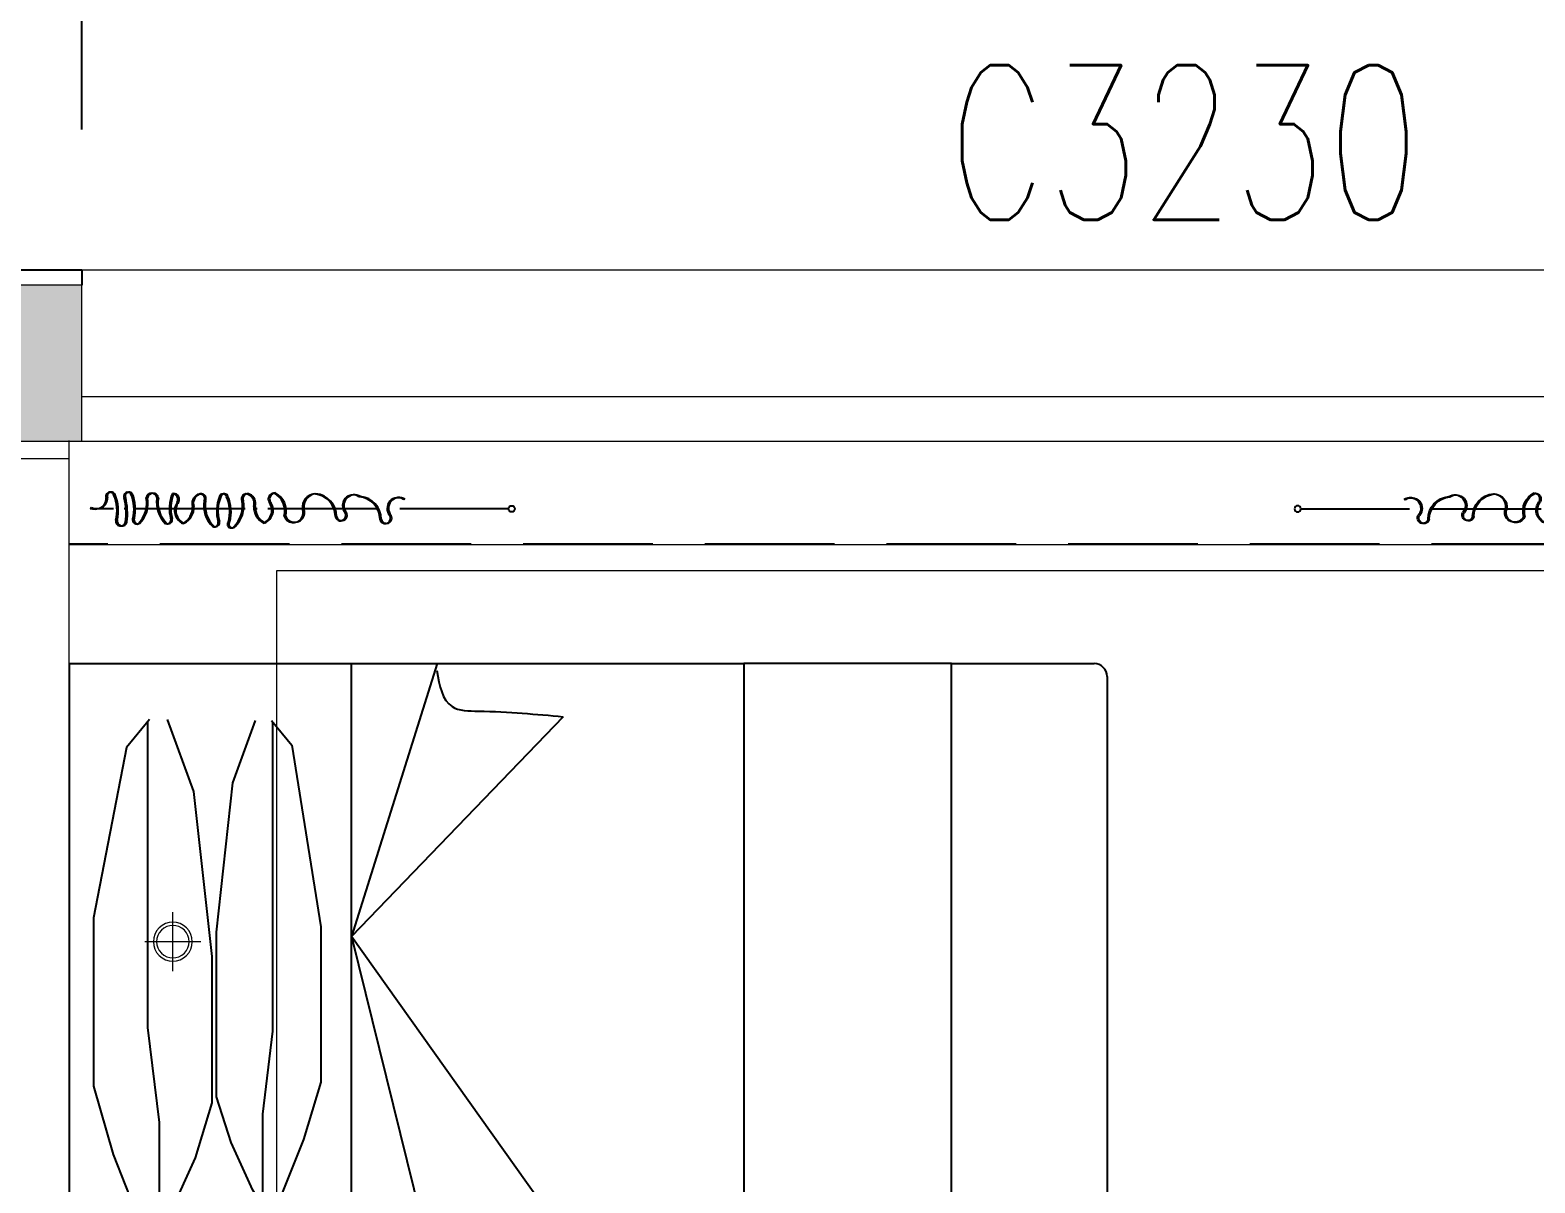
# Model space of a CAD drawing. Header units: millimetres. Extents: x 164760 to 3716174, y -1766400 to 11969.
# Drawn here: x 3566817 to 3569716, y -1699329 to -1697109 of the extents above; entities that cross this region are included whole.
import ezdxf

# ---------------------------------------------------------------- set-up
doc = ezdxf.new("R2010")
doc.units = ezdxf.units.MM
doc.header["$LTSCALE"] = 1000
doc.linetypes.add('DASH', pattern=[0.35, 0.25, -0.1])
doc.linetypes.add('DOTE', pattern=[2.42, 2, -0.2, 0.02, -0.2])
doc.layers.get('0').update_dxf_attribs({"color": 253, "linetype": 'CONTINUOUS'})
doc.layers.get('Defpoints').update_dxf_attribs({"color": 250, "linetype": 'CONTINUOUS', "lineweight": 0})
for name, color, linetype, lineweight in [('cr-外框线2', 253, 'CONTINUOUS', 13), ('PUB_HATCH', 253, 'CONTINUOUS', 0), ('RC-LIGHT【天花灯具】', 253, 'CONTINUOUS', 0), ('RC-Modelling【天花造型】', 253, 'CONTINUOUS', 0), ('WALL', 253, 'CONTINUOUS', 0), ('Wall【墙体】', 253, 'CONTINUOUS', 0), ('Wall【新建墙】', 253, 'CONTINUOUS', 0), ('WINDOW', 253, 'CONTINUOUS', 0), ('Xline【辅助线】', 253, 'CONTINUOUS', 0)]:
    doc.layers.add(name, color=color, linetype=linetype, lineweight=lineweight)
for name, color, linetype in [('P-活动家具', 253, 'CONTINUOUS'), ('PUB_DIM', 253, 'CONTINUOUS'), ('SURFACE', 253, 'CONTINUOUS'), ('TITLE【图框】', 253, 'CONTINUOUS'), ('WINDOW_TEXT', 253, 'CONTINUOUS'), ('平面家具', 253, 'CONTINUOUS')]:
    doc.layers.add(name, color=color, linetype=linetype)
doc.styles.add('_TCH_DIM_T3', font='SIMPLEX', dxfattribs={"width": 0.705882, "bigfont": 'GBCBIG'})
doc.styles.add('_TCH_WINDOW', font='SIMPLEX', dxfattribs={"bigfont": 'GBCBIG'})
doc.dimstyles.new('_TCH_ARCH&&100', dxfattribs={"dimtxt": 212.5, "dimasz": 100, "dimexe": 250, "dimexo": 300, "dimgap": 100, "dimtad": 1, "dimdec": 0, "dimzin": 0, "dimdsep": 46, "dimtxsty": '_TCH_DIM_T3', "dimblk": 'ARCHTICK', "dimcen": 0.09, "dimclrt": 7, "dimazin": 2, "dimtfac": 1, "dimtdec": 0, "dimtix": 1, "dimtmove": 2, "dimatfit": 3, "dimtolj": 1, "dimtzin": 0, "dimarcsym": 0})

# ---------------------------------------------------------------- blocks, each defined once
blk = doc.blocks.new('_ArchTick')
at = {"color": 2, "linetype": 'ByBlock', "const_width": 0.4}
blk.add_lwpolyline([(-0.5, -0.5), (0.5, 0.5)], dxfattribs=at)
blk = doc.blocks.new('*D429')
at = {"layer": 'Defpoints', "color": 0, "transparency": 16777216}
for p in [(3566916.8, -1696515.6), (3566716.8, -1697600.6), (3566916.8, -1697600.6)]:
    blk.add_point(p, dxfattribs=at)
at = {"layer": 'PUB_DIM', "color": 0, "lineweight": -2, "transparency": 16777216}
for p, q in [((3566716.8, -1697300.6), (3566716.8, -1696265.6)), ((3566916.8, -1697300.6), (3566916.8, -1696265.6)), ((3566716.8, -1696515.6), (3566916.8, -1696515.6))]:
    blk.add_line(p, q, dxfattribs=at)
at = {"layer": 'PUB_DIM', "color": 0, "lineweight": -2, "transparency": 16777216, "xscale": 100, "yscale": 100, "zscale": 100, "rotation": 180}
blk.add_blockref('_ArchTick', (3566716.8, -1696515.6), dxfattribs=at)
at = {"layer": 'PUB_DIM', "color": 0, "lineweight": -2, "transparency": 16777216, "xscale": 100, "yscale": 100, "zscale": 100}
blk.add_blockref('_ArchTick', (3566916.8, -1696515.6), dxfattribs=at)
at = {"layer": 'PUB_DIM', "color": 7, "transparency": 16777216, "insert": (3566816.8, -1696790.6), "char_height": 212.5, "attachment_point": 5, "style": '_TCH_DIM_T3'}
blk.add_mtext('\\A1;200', dxfattribs=at)
blk = doc.blocks.new('*D430')
at = {"layer": 'Defpoints', "color": 0, "transparency": 16777216}
for p in [(3570116.8, -1696515.6), (3566916.8, -1697600.6), (3570116.8, -1697600.6)]:
    blk.add_point(p, dxfattribs=at)
at = {"layer": 'PUB_DIM', "color": 0, "lineweight": -2, "transparency": 16777216}
for p, q in [((3566916.8, -1697300.6), (3566916.8, -1696265.6)), ((3570116.8, -1697300.6), (3570116.8, -1696265.6)), ((3566916.8, -1696515.6), (3570116.8, -1696515.6))]:
    blk.add_line(p, q, dxfattribs=at)
at = {"layer": 'PUB_DIM', "color": 0, "lineweight": -2, "transparency": 16777216, "xscale": 100, "yscale": 100, "zscale": 100, "rotation": 180}
blk.add_blockref('_ArchTick', (3566916.8, -1696515.6), dxfattribs=at)
at = {"layer": 'PUB_DIM', "color": 0, "lineweight": -2, "transparency": 16777216, "xscale": 100, "yscale": 100, "zscale": 100}
blk.add_blockref('_ArchTick', (3570116.8, -1696515.6), dxfattribs=at)
at = {"layer": 'PUB_DIM', "color": 7, "transparency": 16777216, "insert": (3568516.8, -1696309.3), "char_height": 212.5, "attachment_point": 5, "style": '_TCH_DIM_T3'}
blk.add_mtext('\\A1;3200', dxfattribs=at)
blk = doc.blocks.new('$WINLIB2D$00000004')
for p, q in [((-0.5, 0.5), (0.5, 0.5)), ((-0.5, 0.5), (-0.5, -0.5)), ((-0.5, 0.24058), (0.5, 0.24058)), ((-0.5, -0.5), (0.5, -0.5))]:
    blk.add_line(p, q)
blk = doc.blocks.new('海龙_041013431')
at = {"layer": 'P-活动家具', "color": 8}
for p, q in [((455.7, -74.4), (289.2, 600)), ((47.8, 499), (455.7, -74.4)), ((826, 491.4), (803.8, 456.5)), ((867.3, 466), (826, 491.4)), ((826, 491.4), (826, 283.9)), ((915, 345.5), (867.3, 466)), ((590.4, 422.6), (626.6, 444.9)), ((626.6, 444.9), (646.1, 414.3)), ((626.6, 444.9), (626.6, 267.8)), ((803.8, 456.5), (756.2, 351.8)), ((548.6, 316.9), (590.4, 422.6)), ((646.1, 414.3), (687.9, 322.4)), ((756.2, 351.8), (724.4, 245.8)), ((687.9, 322.4), (715.8, 234.4)), ((953.1, 214.1), (915, 345.5)), ((515.2, 206.5), (548.6, 316.9)), ((626.6, 267.8), (607.1, 108.1)), ((826, 283.9), (848.3, 101)), ((715.8, 234.4), (715.8, -82.4)), ((724.4, 245.8), (724.4, -35.9)), ((515.2, -92.7), (515.2, 206.5)), ((953.1, -110.2), (953.1, 214.1)), ((607.1, 108.1), (607.1, -487.1)), ((848.3, 101), (848.3, -488.8)), ((724.4, -35.9), (759.4, -353.8)), ((47.8, -497.7), (455.7, -74.4)), ((290.8, -600), (455.7, -74.4)), ((715.8, -82.4), (684.4, -370.6)), ((570.9, -443.1), (515.2, -92.7)), ((889.6, -438.7), (953.1, -110.2)), ((684.4, -370.6), (640.6, -490.4)), ((759.4, -353.8), (810.2, -492.6)), ((609.9, -490.4), (570.9, -443.1)), ((845.1, -492.6), (889.6, -438.7))]:
    blk.add_line(p, q, dxfattribs=at)
at = {"layer": 'P-活动家具'}
blk.add_line((1000, -600), (1000, 600), dxfattribs=at)
at = {"layer": 'P-活动家具', "color": 8}
blk.add_lwpolyline([(-300, -600), (-300, 600), (-700, 600), (-700, -600)], close=True, dxfattribs=at)
for points, knots in [([(291.5, 587.7), (284.6, 560.3), (263.8, 477.8), (136.2, 521), (68, 504), (47.8, 499)], [0, 0, 0, 0, 75.29107, 226.745569, 290.81809, 290.81809, 290.81809, 290.81809]), ([(291.5, -586.4), (286.2, -557.6), (277.4, -509), (168.4, -508.8), (99.8, -502.5), (47.8, -497.7)], [0, 0, 0, 0, 75.29107, 127.212251, 290.722633, 290.722633, 290.722633, 290.722633])]:
    blk.add_open_spline(points, degree=3, knots=knots, dxfattribs=at)
at = {"layer": '平面家具', "color": 43, "linetype": 'ByBlock'}
for p, q in [((-975, 600), (-700, 600)), ((-300, 600), (1000, 600)), ((455.7, 600), (455.7, -600)), ((-1000, -575), (-1000, 575)), ((-700, -600), (-975, -600)), ((1000, -600), (-300, -600))]:
    blk.add_line(p, q, dxfattribs=at)
for centre, start, end in [((-975, 575), 90, 180), ((-975, -575), 180, 270)]:
    blk.add_arc(centre, 25, start, end, dxfattribs=at)
blk = doc.blocks.new('*U32')
at = {"color": 251, "linetype": 'DOTE', "ltscale": 0.104867}
blk.add_line((806.1, 0, 0), (0, 0), dxfattribs=at)
at = {"color": 251}
blk.add_circle((812.1, 0, 0), 6, dxfattribs=at)
for centre, radius, start, end in [((38.2, 24), 7.86, 17.5992, 204.3942), ((40.7, 24.5), 7.86, 17.573, 204.3681), ((72.5, 24.3), 7.61, 37.4673, 202.7091), ((74.9, 24.7), 7.61, 37.4411, 202.6829), ((13, 0), 74, 345.1419, 23.297), ((118.5, 19.5), 10.5, 8.0945, 171.6931), ((120.9, 19.9), 10.5, 8.0684, 171.667), ((226.7, 1.1), 74, 157.5765, 195.7317), ((229.2, 1.4), 74, 157.5504, 195.7056), ((157.4, 17.7), 11.7, 333.1364, 85.5313), ((159.9, 18.1), 11.7, 333.1103, 85.5052), ((303.3, 19.7), 9.3, 61.2538, 206.1756), ((354.9, 18.7), 11.7, 95.3684, 207.7632), ((357.4, 19), 11.7, 95.3423, 207.7371), ((336.4, -4.4), 38.9, 345.1181, 63.4135), ((338.9, -4.1), 38.9, 345.092, 63.3874), ((10.2, 20.5), 20.9, 240.8721, 0.9421), ((12.6, 20.9), 20.9, 240.8459, 0.916), ((-22.3, -2.9), 74, 345.168, 23.3232), ((-19.8, -2.4), 74, 345.1419, 23.297), ((-56.9, -9.9), 126.2, 352.7386, 14.3241), ((-54.4, -9.4), 126.2, 352.7125, 14.298), ((10.5, -0.4), 74, 345.168, 23.3232), ((53.7, 10.7), 55.4, 314.4794, 10.735), ((56.1, 11.1), 55.4, 314.4533, 10.7089), ((183.4, 11.5), 55.4, 170.1647, 226.4203), ((185.9, 11.9), 55.4, 170.1386, 226.3942), ((189.3, -3.5), 26.7, 143.4394, 246.9097), ((191.7, -3.2), 26.7, 143.4133, 246.8836), ((163.3, 2), 33.9, 297.1787, 3.2579), ((165.8, 2.4), 33.9, 297.1526, 3.2318), ((216.1, 9.8), 19.8, 117.6883, 197.1983), ((218.5, 10.1), 19.8, 117.6622, 197.1722), ((211.5, 19.3), 9.3, 334.698, 119.6198), ((213.9, 19.6), 9.3, 334.6719, 119.5937), ((274.4, 5.8), 55.4, 170.1647, 226.4203), ((276.9, 6.1), 55.4, 170.1386, 226.3942), ((317.7, -4.6), 74, 157.5765, 195.7317), ((320.1, -4.3), 74, 157.5504, 195.7056), ((256, 21.6), 7.06, 13.1305, 163.4149), ((258.5, 21.9), 7.06, 13.1044, 163.3888), ((195, -6.1), 74, 345.168, 23.3232), ((197.4, -5.7), 74, 345.1419, 23.297), ((238.1, 5), 55.4, 314.4794, 10.735), ((240.5, 5.3), 55.4, 314.4533, 10.7089), ((300.8, 19.4), 9.3, 61.2799, 206.2017), ((296.4, 9.9), 19.8, 343.7014, 63.2114), ((298.8, 10.2), 19.8, 343.6753, 63.1853), ((349.2, 3), 33.9, 177.6417, 243.721), ((351.7, 3.2), 33.9, 177.6156, 243.6949), ((323.3, -3), 26.7, 293.99, 37.4603), ((325.8, -2.7), 26.7, 293.9638, 37.4341), ((394.1, -7.1), 19, 201.6068, 22.3251), ((433.7, 3.9), 24.8, 92.9506, 189.2969), ((436.2, 4.1), 24.8, 92.9245, 189.2707), ((428.4, -15.1), 44, 0.1274, 84.6999), ((430.8, -14.9), 44, 0.1013, 84.6738), ((506.9, 6.1), 20.7, 56.1371, 221.0328), ((509.3, 6.3), 20.7, 56.111, 221.0067), ((514.4, -20.5), 44, 0.1274, 84.6999), ((516.8, -20.2), 44, 0.1013, 84.6738), ((592.9, 0.8), 20.7, 56.1371, 221.0328), ((595.3, 1), 20.7, 56.111, 221.0067), ((58.9, -23.3), 9.76, 171.3487, 344.8278), ((61.4, -22.9), 9.76, 171.3226, 344.8017), ((89.6, -21.5), 7.82, 163.8441, 291.3575), ((92, -21.1), 7.82, 163.818, 291.3314), ((148, -21.2), 7.82, 249.5421, 17.0556), ((150.4, -20.9), 7.82, 249.516, 17.0295), ((239, -26.9), 7.82, 249.5421, 17.0556), ((241.4, -26.6), 7.82, 249.516, 17.0295), ((271.5, -29.9), 7.02, 135.7494, 319.4523), ((274, -29.6), 7.02, 135.7233, 319.4262), ((391.6, -7.4), 19, 201.633, 22.3512), ((482.4, -12.7), 10.3, 193.0653, 30.6308), ((484.8, -12.5), 10.3, 193.0392, 30.6047), ((568.4, -18), 10.3, 193.0653, 30.6308), ((570.8, -17.8), 10.3, 193.0392, 30.6047)]:
    blk.add_arc(centre, radius, start, end, dxfattribs=at)
blk = doc.blocks.new('单帘平面')
at = {"layer": 'TITLE【图框】'}
blk.add_blockref('*U32', (0, 0), dxfattribs=at)
blk = doc.blocks.new('海龙042720302')
at = {"layer": 'P-活动家具', "color": 8, "linetype": 'DASH'}
blk.add_line((3121.3, 6672.8), (-103.7, 6672.8), dxfattribs=at)
at = {"layer": 'Wall【墙体】', "color": 6}
blk.add_line((-103.7, 3443), (-103.7, 6872.8), dxfattribs=at)
at = {"layer": 'Wall【新建墙】', "color": 4}
blk.add_line((-103.7, 3323), (-103.7, 6872.8), dxfattribs=at)
at = {"layer": 'cr-外框线2', "rotation": 180}
blk.add_blockref('海龙_041013431', (896.3, 5843), dxfattribs=at)
at = {"layer": 'Wall【墙体】'}
blk.add_blockref('单帘平面', (-63, 6741.1), dxfattribs=at)
at = {"layer": 'Wall【墙体】', "xscale": -1}
blk.add_blockref('单帘平面', (3075.3, 6741.1), dxfattribs=at)
blk = doc.blocks.new('圆形筒灯')
at = {"color": 251, "linetype": 'DOTE', "ltscale": 43.504693}
blk.add_line((0, 90.6), (0, -90.6), dxfattribs=at)
at = {"color": 251, "linetype": 'DOTE', "ltscale": 41.297046}
blk.add_line((86, 0), (-86, 0), dxfattribs=at)
blk.add_ellipse((0, 0), major_axis=(-42.4, 42.4), ratio=1, start_param=2.355868237233172, end_param=8.639053544412757)
at = {"color": 251}
blk.add_ellipse((0, 0), major_axis=(35.4, 35.4), ratio=1, start_param=5.49871431692557, end_param=11.78189962410516, dxfattribs=at)
blk = doc.blocks.new('ZL_0603130899')
at = {"layer": 'RC-Modelling【天花造型】'}
for p, q in [((1336.2, -1051.1), (-1888.8, -1051.1)), ((-1488.8, -1101.1), (-1488.7, -4399.7)), ((1336.2, -1101.1), (-1488.8, -1101.1))]:
    blk.add_line(p, q, dxfattribs=at)
at = {"layer": 'RC-LIGHT【天花灯具】', "xscale": -0.625, "yscale": 0.625, "zscale": 0.625, "rotation": 180}
blk.add_blockref('圆形筒灯', (-1688.7, -1815.4), dxfattribs=at)

msp = doc.modelspace()

# ---------------------------------------------------------------- hatches: boundary and pattern name
at = {"layer": 'PUB_HATCH'}
msp.add_hatch(color=256, dxfattribs=at).paths.add_polyline_path([(3566716.8, -1697900.6), (3566916.8, -1697900.6), (3566916.8, -1697600.6), (3566716.8, -1697600.6)])

# ---------------------------------------------------------------- linework, layer by layer
at = {"layer": 'SURFACE'}
for p, q in [((3566716.8, -1697570.6), (3566916.8, -1697570.6)), ((3566916.8, -1697570.6), (3566916.8, -1697600.6))]:
    msp.add_line(p, q, dxfattribs=at)
at = {"layer": 'WALL'}
for p, q in [((3566916.8, -1697600.6), (3566716.8, -1697600.6)), ((3566916.8, -1697900.6), (3566916.8, -1697600.6)), ((3566716.8, -1697900.6), (3566916.8, -1697900.6))]:
    msp.add_line(p, q, dxfattribs=at)
at = {"layer": 'Wall【墙体】', "color": 6}
msp.add_line((3566741.8, -1697934.4), (3566891.8, -1697934.4), dxfattribs=at)

# ---------------------------------------------------------------- block references
at = {"layer": 'WINDOW'}
ref = msp.add_blockref('$WINLIB2D$00000004', (3568516.8, -1697735.6), dxfattribs=dict(at, xscale=3200, yscale=-330, zscale=3200))
ref.add_attrib('A', 'C3230', (3568585.8, -1697474.3), dxfattribs={"layer": 'WINDOW_TEXT', "height": 297.5, "style": '_TCH_WINDOW', "width": 0.705882})

# ---------------------------------------------------------------- dimensions: what is measured, and where the dimension line sits
at = {"layer": 'PUB_DIM'}
dim = msp.add_aligned_dim(p1=(3566916.8, -1697600.6), p2=(3570116.8, -1697600.6), distance=1085, dimstyle='_TCH_ARCH&&100', dxfattribs=at)
dim.commit()
dim.dimension.update_dxf_attribs({"geometry": '*D430', "text_midpoint": (3568516.8, -1696309.3)})
dim = msp.add_linear_dim(base=(3566916.8, -1696515.6), p1=(3566716.8, -1697600.6), p2=(3566916.8, -1697600.6), angle=0, dimstyle='_TCH_ARCH&&100', dxfattribs=at)
dim.commit()
dim.dimension.update_dxf_attribs({"geometry": '*D429', "text_midpoint": (3566816.8, -1696790.6), "dimtype": 129})

# ---------------------------------------------------------------- next in the draw order: block references
at = {"layer": 'Xline【辅助线】'}
msp.add_blockref('海龙042720302', (3566995.6, -1704772.2), dxfattribs=at)

# ---------------------------------------------------------------- next in the draw order: block references
at = {"layer": 'RC-LIGHT【天花灯具】'}
msp.add_blockref('ZL_0603130899', (3568780.6, -1697049.4), dxfattribs=at)

doc.saveas('drawing.dxf')
